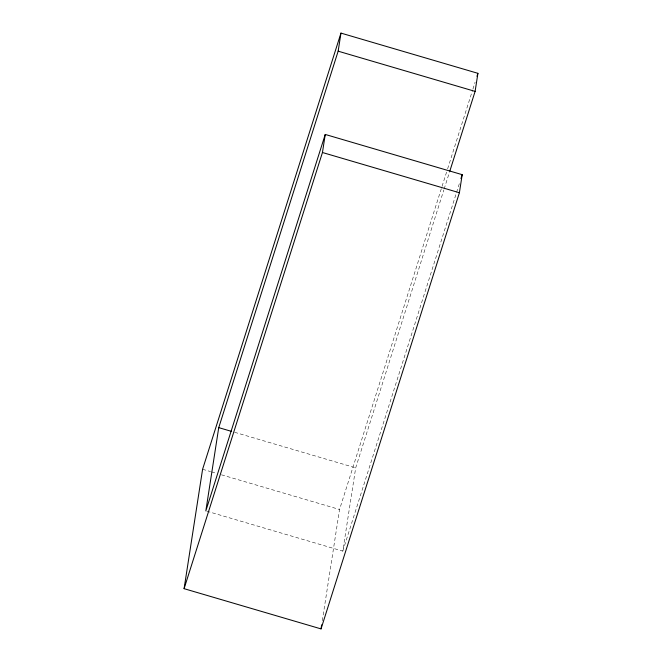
<?xml version="1.0" encoding="UTF-8"?>
<svg xmlns="http://www.w3.org/2000/svg" width="662" height="662" viewBox="0 0 662 662"><rect width="100%" height="100%" fill="white"/><g stroke="black" fill="none" stroke-linecap="round" stroke-linejoin="round"><path stroke-width="0.5" stroke-dasharray="3.31 2.48" d="M322.303 620.733L339.548 509.492L447.305 169.811M206.825 511.188L342.784 551.123L355.693 467.852L443.846 189.944M447.62 168.827L472.602 90.065M472.916 89.08L475.101 82.187M444.161 188.96L449.473 172.203M342.784 551.123L459.387 183.531M234.621 432.286L355.693 467.852M202.597 469.267L210.541 471.601M211.534 471.89L215.498 473.057M221.456 474.803L339.548 509.492"/><path stroke-width="0.99" d="M340.963 33.1L338.158 51.173L218.741 427.627L205.832 510.899L325.249 134.444L462.2 174.669L459.403 192.733L321.037 628.9L184.086 588.675L202.597 469.267L340.963 33.1L477.914 73.325L475.109 91.389L449.788 171.218M184.086 588.675L322.452 152.508L325.249 134.444M321.037 628.9L321.674 624.82M476.979 76.279L477.914 73.325M460.951 178.608L462.2 174.669M338.158 51.173L475.109 91.389M322.452 152.508L459.403 192.733M218.741 427.627L231.642 431.417"/></g></svg>
